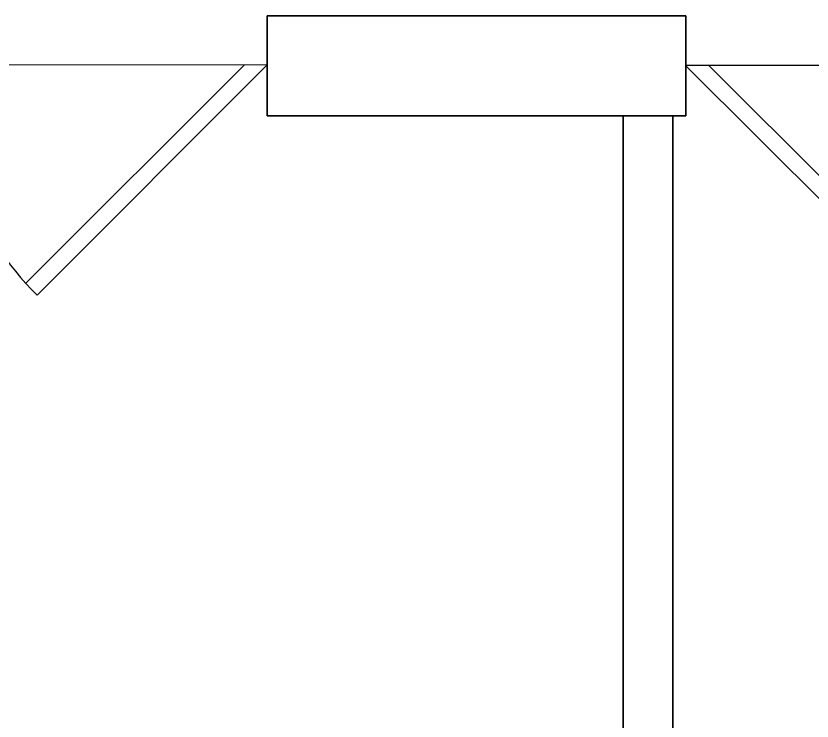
# Model space of a CAD drawing. Extents: x 3485972 to 3601240, y -625657 to -591207.
# Drawn here: x 3495397 to 3497231, y -606930 to -605305 of the extents above; entities that cross this region are included whole.
import ezdxf

# ---------------------------------------------------------------- set-up
doc = ezdxf.new("R2010")
doc.units = 0
doc.header["$LTSCALE"] = 6
doc.header["$MEASUREMENT"] = 0
doc.layers.add('DOOR', color=44, linetype='CONTINUOUS')
doc.layers.add('WALL', color=8, linetype='CONTINUOUS', lineweight=35)

msp = doc.modelspace()

# ---------------------------------------------------------------- linework, layer by layer
at = {"layer": 'DOOR', "color": 145, "ltscale": 500}
for p, q in [((3495976.4, -605418), (3494475.7, -605419.3)), ((3498441.4, -605418), (3496940.7, -605419.3))]:
    msp.add_line(p, q, dxfattribs=at)
at = {"layer": 'DOOR', "lineweight": 25}
for p, q in [((3495922.7, -605418.1), (3495420.4, -605921.2)), ((3495976.4, -605417.4), (3495446.3, -605948.4)), ((3496940.7, -605420), (3497471.8, -605950.1)), ((3496993.1, -605419.3), (3497497.6, -605922.8))]:
    msp.add_line(p, q, dxfattribs=at)
at = {"layer": 'DOOR', "color": 145}
msp.add_ellipse((3495976.4, -605417.4), major_axis=(-523.4, 537.7), ratio=1, start_param=0.799747, end_param=1.585143, dxfattribs=at)
at = {"layer": 'WALL', "linetype": 'ByBlock'}
for p, q in [((3495975.7, -605305), (3496940.7, -605305)), ((3495975.7, -605535), (3495975.7, -605305)), ((3496940.7, -605305), (3496940.7, -605535)), ((3495975.7, -605535), (3496940.7, -605535)), ((3496795.7, -605535), (3496795.7, -608162.5)), ((3496910.7, -605535), (3496910.7, -608162.5))]:
    msp.add_line(p, q, dxfattribs=at)

doc.saveas('drawing.dxf')
